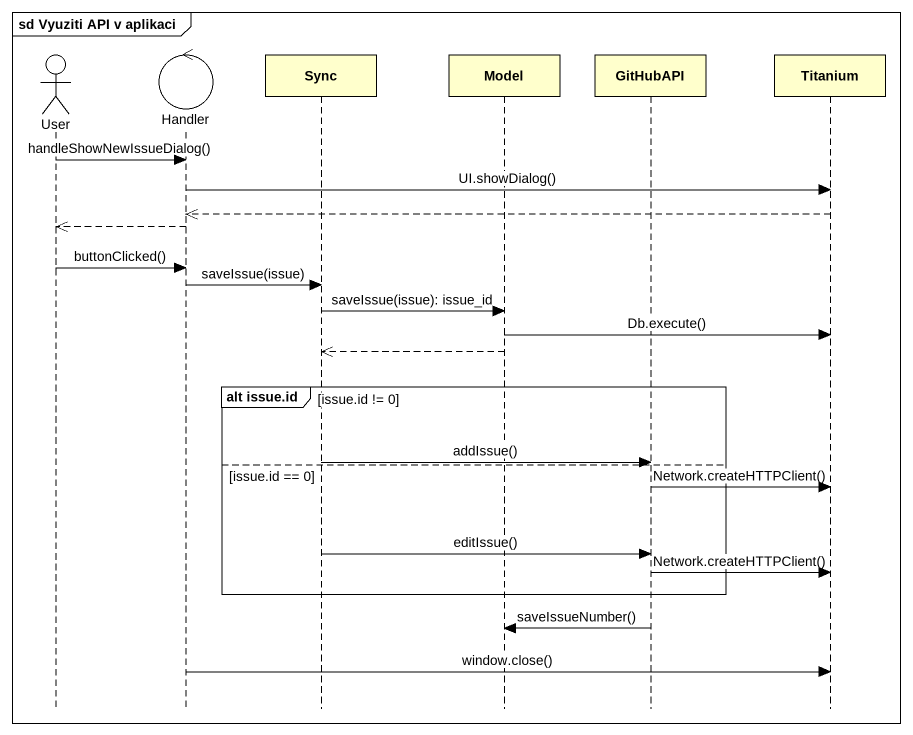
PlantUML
@startuml
mainframe sd Vyuziti API v aplikaci
hide footbox
actor User
control Handler
participant Sync
participant Model
participant GitHubAPI
participant Titanium

User -> Handler : handleShowNewIssueDialog()
Handler -> Titanium : UI.showDialog()
Titanium -->> Handler
Handler -->> User
User -> Handler : buttonClicked()
Handler -> Sync : saveIssue(issue)
Sync -> Model : saveIssue(issue): issue_id
Model -> Titanium : Db.execute()
Model -->> Sync
group alt issue.id [issue.id != 0]
  Sync -> GitHubAPI : addIssue()
else issue.id == 0
  GitHubAPI -> Titanium : Network.createHTTPClient()
  Sync -> GitHubAPI : editIssue()
  GitHubAPI -> Titanium : Network.createHTTPClient()
end
GitHubAPI -> Model : saveIssueNumber()
Handler -> Titanium : window.close()
@enduml
